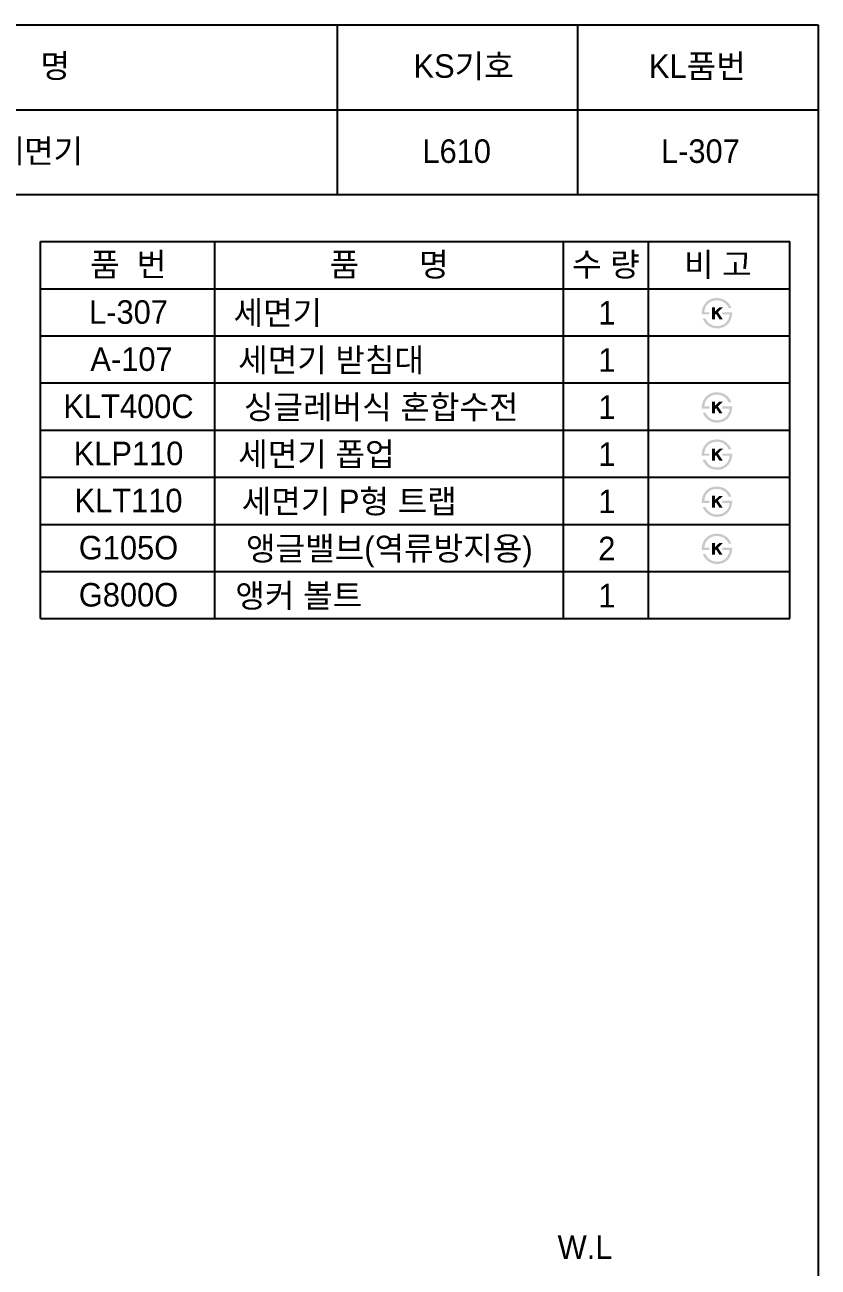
# Model space of a CAD drawing. Header units: millimetres. Extents: x 0 to 5624, y -67 to 2530.
# Drawn here: x 2871 to 3712, y 1212 to 2530 of the extents above; entities that cross this region are included whole.
import ezdxf
from ezdxf.enums import TextEntityAlignment as Align

# ---------------------------------------------------------------- set-up
doc = ezdxf.new("R2010")
doc.units = ezdxf.units.MM
doc.layers.add('TEXT', color=7, linetype='Continuous')
doc.layers.add('도각라인', color=255, linetype='Continuous')
doc.styles.add('타이틀', font='H2GTRM.TTF', dxfattribs={"height": 25})

msp = doc.modelspace()

# ---------------------------------------------------------------- hatches: boundary and pattern name
at = {"layer": 'TEXT'}
for points in [[(3589, 2222.8), (3589, 2223.2), (3589, 2223.6), (3589, 2224), (3589, 2224.4), (3589, 2224.8), (3589, 2225.2), (3589, 2225.6), (3589.1, 2226), (3589.1, 2226.4), (3589.2, 2226.8), (3589.3, 2227.2), (3589.3, 2227.6), (3589.4, 2228), (3589.5, 2228.4), (3589.6, 2228.8), (3589.7, 2229.1), (3589.8, 2229.5), (3590, 2229.9), (3590.1, 2230.3), (3590.2, 2230.6), (3590.4, 2231), (3590.6, 2231.4), (3590.7, 2231.7), (3590.9, 2232.1), (3591.1, 2232.4), (3591.3, 2232.7), (3591.5, 2233.1), (3591.7, 2233.4), (3591.9, 2233.7), (3592.2, 2234), (3592.4, 2234.3), (3592.9, 2234.9), (3593.2, 2235.2), (3593.4, 2235.5), (3593.7, 2235.8), (3594, 2236.1), (3594.3, 2236.4), (3594.6, 2236.6), (3594.9, 2236.9), (3595.2, 2237.1), (3595.6, 2237.4), (3595.9, 2237.6), (3596.2, 2237.8), (3596.6, 2238), (3596.9, 2238.2), (3597.3, 2238.4), (3597.7, 2238.6), (3598.1, 2238.7), (3598.5, 2238.9), (3598.9, 2239.1), (3599.3, 2239.2), (3599.7, 2239.4), (3600.2, 2239.5), (3600.6, 2239.6), (3601.1, 2239.7), (3601.5, 2239.8), (3602, 2239.9), (3602.4, 2239.9), (3602.9, 2240), (3603.4, 2240), (3603.9, 2240.1), (3604.3, 2240.1), (3604.8, 2240.1), (3605.6, 2240.1), (3606, 2240.1), (3606.3, 2240), (3606.7, 2240), (3607.1, 2240), (3607.4, 2239.9), (3607.8, 2239.9), (3608.1, 2239.8), (3608.5, 2239.7), (3608.8, 2239.7), (3609.2, 2239.6), (3609.5, 2239.5), (3609.8, 2239.4), (3610.2, 2239.3), (3610.5, 2239.2), (3610.8, 2239.1), (3611.1, 2239), (3611.5, 2238.9), (3611.8, 2238.7), (3612.1, 2238.6), (3612.4, 2238.5), (3612.7, 2238.3), (3613, 2238.2), (3613.3, 2238), (3613.6, 2237.8), (3613.8, 2237.7), (3614.1, 2237.5), (3614.4, 2237.3), (3614.7, 2237.1), (3614.9, 2236.9), (3615.2, 2236.7), (3615.6, 2236.4), (3616, 2236), (3616.4, 2235.6), (3616.8, 2235.2), (3617.2, 2234.8), (3617.5, 2234.4), (3617.9, 2234), (3618.2, 2233.6), (3618.5, 2233.1), (3618.8, 2232.6), (3619.1, 2232.2), (3619.4, 2231.7), (3619.7, 2231.1), (3619.9, 2230.6), (3620.2, 2230.1), (3620.4, 2229.5), (3620.4, 2229.5), (3617.3, 2229.5), (3617.3, 2229.5), (3617.3, 2229.7), (3617.2, 2229.9), (3617.1, 2230.1), (3617, 2230.2), (3617, 2230.4), (3616.9, 2230.6), (3616.8, 2230.7), (3616.7, 2230.9), (3616.6, 2231.1), (3616.5, 2231.2), (3616.4, 2231.4), (3616.3, 2231.6), (3616.2, 2231.7), (3616.1, 2231.9), (3616, 2232.1), (3615.9, 2232.2), (3615.8, 2232.4), (3615.6, 2232.6), (3615.4, 2232.9), (3615.1, 2233.2), (3614.8, 2233.5), (3614.5, 2233.8), (3614.2, 2234.1), (3613.8, 2234.4), (3613.4, 2234.7), (3613.2, 2234.9), (3613, 2235.1), (3612.8, 2235.2), (3612.5, 2235.4), (3612.3, 2235.5), (3612, 2235.7), (3611.8, 2235.8), (3611.5, 2236), (3611.3, 2236.1), (3611.1, 2236.2), (3610.8, 2236.4), (3610.6, 2236.5), (3610.3, 2236.6), (3610, 2236.7), (3609.8, 2236.8), (3609.5, 2236.9), (3609.3, 2237), (3609, 2237), (3608.7, 2237.1), (3608.5, 2237.2), (3608.2, 2237.3), (3607.9, 2237.3), (3607.7, 2237.4), (3607.4, 2237.4), (3607.1, 2237.5), (3606.8, 2237.5), (3606.5, 2237.5), (3606.3, 2237.6), (3606, 2237.6), (3605.7, 2237.6), (3605.4, 2237.6), (3605.1, 2237.6), (3604.8, 2237.6), (3604.4, 2237.6), (3604.1, 2237.6), (3603.7, 2237.5), (3603.4, 2237.5), (3603.1, 2237.5), (3602.8, 2237.4), (3602.4, 2237.4), (3602.1, 2237.3), (3601.8, 2237.3), (3601.5, 2237.2), (3601.2, 2237.1), (3600.9, 2237), (3600.6, 2237), (3600.3, 2236.9), (3600, 2236.8), (3599.7, 2236.7), (3599.4, 2236.5), (3599.1, 2236.4), (3598.9, 2236.3), (3598.6, 2236.2), (3598.3, 2236), (3598.1, 2235.9), (3597.8, 2235.7), (3597.5, 2235.6), (3597.3, 2235.4), (3597, 2235.2), (3596.8, 2235), (3596.5, 2234.9), (3596.3, 2234.7), (3596.1, 2234.5), (3595.8, 2234.3), (3595.6, 2234), (3595.4, 2233.8), (3595.2, 2233.6), (3594.9, 2233.4), (3594.7, 2233.1), (3594.5, 2232.9), (3594.3, 2232.6), (3594.2, 2232.4), (3594, 2232.1), (3593.8, 2231.9), (3593.6, 2231.6), (3593.5, 2231.4), (3593.3, 2231.1), (3593.2, 2230.8), (3593.1, 2230.5), (3592.9, 2230.3), (3592.8, 2230), (3592.7, 2229.7), (3592.6, 2229.4), (3592.5, 2229.1), (3592.4, 2228.8), (3592.3, 2228.5), (3592.2, 2228.2), (3592.1, 2227.8), (3592, 2227.5), (3592, 2227.2), (3591.9, 2226.9), (3591.9, 2226.5), (3591.8, 2226.2), (3591.8, 2225.8), (3591.8, 2225.5), (3591.7, 2225.1), (3591.7, 2225.1), (3596.9, 2225.1), (3596.9, 2225.1), (3596.9, 2225.1), (3596.9, 2222.8), (3596.9, 2222.8), (3596.9, 2222.8), (3589, 2222.8)], [(3602.8, 2225.8), (3607.6, 2230.2), (3611.4, 2230.2), (3606.1, 2225.2), (3611.1, 2217.7), (3607.7, 2217.7), (3604.1, 2223.4), (3602.8, 2222.2), (3602.8, 2217.7), (3599.8, 2217.7), (3599.8, 2230.3), (3602.8, 2230.3)], [(3621.2, 2225.1), (3621.2, 2224.7), (3621.2, 2224.3), (3621.2, 2223.8), (3621.1, 2223.4), (3621.1, 2223), (3621.1, 2222.5), (3621, 2222.1), (3620.9, 2221.7), (3620.9, 2221.3), (3620.8, 2220.9), (3620.7, 2220.4), (3620.6, 2220), (3620.5, 2219.6), (3620.4, 2219.2), (3620.3, 2218.8), (3620.1, 2218.4), (3620, 2218), (3619.8, 2217.6), (3619.7, 2217.3), (3619.5, 2216.9), (3619.3, 2216.5), (3619.2, 2216.2), (3619, 2215.8), (3618.8, 2215.5), (3618.6, 2215.1), (3618.4, 2214.8), (3618.1, 2214.5), (3617.9, 2214.2), (3617.7, 2213.8), (3617.4, 2213.5), (3617.2, 2213.2), (3616.9, 2212.9), (3616.7, 2212.6), (3616.4, 2212.4), (3616.1, 2212.1), (3615.8, 2211.8), (3615.5, 2211.6), (3615.2, 2211.3), (3614.9, 2211.1), (3614.6, 2210.8), (3614.3, 2210.6), (3614, 2210.4), (3613.7, 2210.2), (3613.3, 2210), (3613, 2209.8), (3612.6, 2209.6), (3612.3, 2209.4), (3611.9, 2209.3), (3611.6, 2209.1), (3611.2, 2209), (3610.8, 2208.8), (3610.5, 2208.7), (3610.1, 2208.6), (3609.7, 2208.5), (3609.3, 2208.4), (3608.9, 2208.3), (3608.5, 2208.2), (3608.1, 2208.1), (3607.7, 2208.1), (3607.3, 2208), (3606.9, 2208), (3606.5, 2208), (3606.1, 2207.9), (3605.7, 2207.9), (3605.1, 2207.9), (3604.4, 2208), (3603.8, 2208), (3603.1, 2208.1), (3602.5, 2208.2), (3602.2, 2208.2), (3601.9, 2208.3), (3601.6, 2208.3), (3601.3, 2208.4), (3601, 2208.5), (3600.7, 2208.6), (3600.4, 2208.6), (3600.1, 2208.7), (3599.8, 2208.8), (3599.5, 2208.9), (3599.2, 2209), (3599, 2209.1), (3598.7, 2209.2), (3598.4, 2209.4), (3598.1, 2209.5), (3597.9, 2209.6), (3597.6, 2209.7), (3597.3, 2209.9), (3597.1, 2210), (3596.8, 2210.2), (3596.6, 2210.3), (3596, 2210.7), (3595.8, 2210.8), (3595.5, 2211), (3595.3, 2211.2), (3595, 2211.4), (3594.8, 2211.6), (3594.5, 2211.8), (3594.3, 2212), (3594.1, 2212.2), (3593.8, 2212.5), (3593.6, 2212.7), (3593.4, 2212.9), (3593.2, 2213.1), (3593, 2213.4), (3592.8, 2213.6), (3592.5, 2213.9), (3592.4, 2214.1), (3592.2, 2214.4), (3592, 2214.6), (3591.8, 2214.9), (3591.6, 2215.2), (3591.4, 2215.5), (3591.3, 2215.7), (3591.1, 2216), (3590.9, 2216.3), (3590.8, 2216.6), (3590.6, 2216.9), (3590.5, 2217.2), (3590.2, 2217.8), (3589.9, 2218.5), (3589.9, 2218.5), (3592.8, 2218.5), (3592.8, 2218.5), (3593.1, 2218.1), (3593.3, 2217.6), (3593.5, 2217.2), (3593.8, 2216.9), (3594, 2216.5), (3594.3, 2216.1), (3594.6, 2215.8), (3594.8, 2215.4), (3595.1, 2215.1), (3595.4, 2214.8), (3595.6, 2214.5), (3595.9, 2214.2), (3596.2, 2213.9), (3596.5, 2213.6), (3596.8, 2213.3), (3597.1, 2213.1), (3597.3, 2212.9), (3597.6, 2212.7), (3597.8, 2212.6), (3598, 2212.4), (3598.3, 2212.3), (3598.5, 2212.1), (3598.8, 2212), (3599, 2211.9), (3599.3, 2211.7), (3599.5, 2211.6), (3599.8, 2211.5), (3600, 2211.4), (3600.3, 2211.3), (3600.5, 2211.2), (3600.8, 2211.1), (3601.1, 2211), (3601.3, 2211), (3601.6, 2210.9), (3601.9, 2210.8), (3602.2, 2210.8), (3602.5, 2210.7), (3602.7, 2210.7), (3603, 2210.6), (3603.3, 2210.6), (3603.6, 2210.6), (3603.9, 2210.5), (3604.2, 2210.5), (3604.5, 2210.5), (3604.8, 2210.5), (3605.1, 2210.5), (3605.4, 2210.5), (3606.3, 2210.5), (3606.6, 2210.6), (3606.8, 2210.6), (3607.1, 2210.6), (3607.4, 2210.6), (3607.6, 2210.7), (3607.9, 2210.7), (3608.2, 2210.8), (3608.4, 2210.8), (3608.7, 2210.9), (3608.9, 2210.9), (3609.2, 2211), (3609.4, 2211.1), (3609.7, 2211.2), (3609.9, 2211.2), (3610.2, 2211.3), (3610.4, 2211.4), (3610.7, 2211.5), (3610.9, 2211.6), (3611.2, 2211.8), (3611.4, 2211.9), (3611.6, 2212), (3611.9, 2212.1), (3612.1, 2212.3), (3612.4, 2212.4), (3612.6, 2212.6), (3612.8, 2212.7), (3613, 2212.9), (3613.3, 2213), (3613.5, 2213.2), (3613.7, 2213.4), (3614, 2213.6), (3614.2, 2213.8), (3614.5, 2214), (3614.7, 2214.3), (3614.9, 2214.5), (3615.1, 2214.8), (3615.4, 2215), (3615.6, 2215.3), (3615.8, 2215.5), (3616, 2215.8), (3616.1, 2216), (3616.3, 2216.3), (3616.5, 2216.6), (3616.7, 2216.9), (3616.8, 2217.2), (3617, 2217.4), (3617.1, 2217.7), (3617.2, 2218), (3617.4, 2218.3), (3617.5, 2218.7), (3617.6, 2219), (3617.7, 2219.3), (3617.8, 2219.6), (3617.9, 2220), (3618, 2220.3), (3618.1, 2220.6), (3618.1, 2221), (3618.2, 2221.3), (3618.2, 2221.7), (3618.3, 2222.1), (3618.3, 2222.4), (3618.4, 2222.8), (3618.4, 2222.8), (3610.9, 2222.8), (3610.9, 2222.8), (3610.9, 2222.8), (3610.9, 2225.1), (3610.9, 2225.1), (3610.9, 2225.1), (3621.2, 2225.1)], [(3589, 2122.8), (3589, 2123.2), (3589, 2123.6), (3589, 2124), (3589, 2124.4), (3589, 2124.8), (3589, 2125.2), (3589, 2125.6), (3589.1, 2126), (3589.1, 2126.4), (3589.2, 2126.8), (3589.3, 2127.2), (3589.3, 2127.6), (3589.4, 2128), (3589.5, 2128.4), (3589.6, 2128.8), (3589.7, 2129.1), (3589.8, 2129.5), (3590, 2129.9), (3590.1, 2130.3), (3590.2, 2130.6), (3590.4, 2131), (3590.6, 2131.4), (3590.7, 2131.7), (3590.9, 2132.1), (3591.1, 2132.4), (3591.3, 2132.7), (3591.5, 2133.1), (3591.7, 2133.4), (3591.9, 2133.7), (3592.2, 2134), (3592.4, 2134.3), (3592.9, 2134.9), (3593.2, 2135.2), (3593.4, 2135.5), (3593.7, 2135.8), (3594, 2136.1), (3594.3, 2136.4), (3594.6, 2136.6), (3594.9, 2136.9), (3595.2, 2137.1), (3595.6, 2137.4), (3595.9, 2137.6), (3596.2, 2137.8), (3596.6, 2138), (3596.9, 2138.2), (3597.3, 2138.4), (3597.7, 2138.6), (3598.1, 2138.7), (3598.5, 2138.9), (3598.9, 2139.1), (3599.3, 2139.2), (3599.7, 2139.4), (3600.2, 2139.5), (3600.6, 2139.6), (3601.1, 2139.7), (3601.5, 2139.8), (3602, 2139.9), (3602.4, 2139.9), (3602.9, 2140), (3603.4, 2140), (3603.9, 2140.1), (3604.3, 2140.1), (3604.8, 2140.1), (3605.6, 2140.1), (3606, 2140.1), (3606.3, 2140), (3606.7, 2140), (3607.1, 2140), (3607.4, 2139.9), (3607.8, 2139.9), (3608.1, 2139.8), (3608.5, 2139.7), (3608.8, 2139.7), (3609.2, 2139.6), (3609.5, 2139.5), (3609.8, 2139.4), (3610.2, 2139.3), (3610.5, 2139.2), (3610.8, 2139.1), (3611.1, 2139), (3611.5, 2138.9), (3611.8, 2138.7), (3612.1, 2138.6), (3612.4, 2138.5), (3612.7, 2138.3), (3613, 2138.2), (3613.3, 2138), (3613.6, 2137.8), (3613.8, 2137.7), (3614.1, 2137.5), (3614.4, 2137.3), (3614.7, 2137.1), (3614.9, 2136.9), (3615.2, 2136.7), (3615.6, 2136.4), (3616, 2136), (3616.4, 2135.6), (3616.8, 2135.2), (3617.2, 2134.8), (3617.5, 2134.4), (3617.9, 2134), (3618.2, 2133.6), (3618.5, 2133.1), (3618.8, 2132.6), (3619.1, 2132.2), (3619.4, 2131.7), (3619.7, 2131.1), (3619.9, 2130.6), (3620.2, 2130.1), (3620.4, 2129.5), (3620.4, 2129.5), (3617.3, 2129.5), (3617.3, 2129.5), (3617.3, 2129.7), (3617.2, 2129.9), (3617.1, 2130.1), (3617, 2130.2), (3617, 2130.4), (3616.9, 2130.6), (3616.8, 2130.7), (3616.7, 2130.9), (3616.6, 2131.1), (3616.5, 2131.2), (3616.4, 2131.4), (3616.3, 2131.6), (3616.2, 2131.7), (3616.1, 2131.9), (3616, 2132.1), (3615.9, 2132.2), (3615.8, 2132.4), (3615.6, 2132.6), (3615.4, 2132.9), (3615.1, 2133.2), (3614.8, 2133.5), (3614.5, 2133.8), (3614.2, 2134.1), (3613.8, 2134.4), (3613.4, 2134.7), (3613.2, 2134.9), (3613, 2135.1), (3612.8, 2135.2), (3612.5, 2135.4), (3612.3, 2135.5), (3612, 2135.7), (3611.8, 2135.8), (3611.5, 2136), (3611.3, 2136.1), (3611.1, 2136.2), (3610.8, 2136.4), (3610.6, 2136.5), (3610.3, 2136.6), (3610, 2136.7), (3609.8, 2136.8), (3609.5, 2136.9), (3609.3, 2137), (3609, 2137), (3608.7, 2137.1), (3608.5, 2137.2), (3608.2, 2137.3), (3607.9, 2137.3), (3607.7, 2137.4), (3607.4, 2137.4), (3607.1, 2137.5), (3606.8, 2137.5), (3606.5, 2137.5), (3606.3, 2137.6), (3606, 2137.6), (3605.7, 2137.6), (3605.4, 2137.6), (3605.1, 2137.6), (3604.8, 2137.6), (3604.4, 2137.6), (3604.1, 2137.6), (3603.7, 2137.5), (3603.4, 2137.5), (3603.1, 2137.5), (3602.8, 2137.4), (3602.4, 2137.4), (3602.1, 2137.3), (3601.8, 2137.3), (3601.5, 2137.2), (3601.2, 2137.1), (3600.9, 2137), (3600.6, 2137), (3600.3, 2136.9), (3600, 2136.8), (3599.7, 2136.7), (3599.4, 2136.5), (3599.1, 2136.4), (3598.9, 2136.3), (3598.6, 2136.2), (3598.3, 2136), (3598.1, 2135.9), (3597.8, 2135.7), (3597.5, 2135.6), (3597.3, 2135.4), (3597, 2135.2), (3596.8, 2135), (3596.5, 2134.9), (3596.3, 2134.7), (3596.1, 2134.5), (3595.8, 2134.3), (3595.6, 2134), (3595.4, 2133.8), (3595.2, 2133.6), (3594.9, 2133.4), (3594.7, 2133.1), (3594.5, 2132.9), (3594.3, 2132.6), (3594.2, 2132.4), (3594, 2132.1), (3593.8, 2131.9), (3593.6, 2131.6), (3593.5, 2131.4), (3593.3, 2131.1), (3593.2, 2130.8), (3593.1, 2130.5), (3592.9, 2130.3), (3592.8, 2130), (3592.7, 2129.7), (3592.6, 2129.4), (3592.5, 2129.1), (3592.4, 2128.8), (3592.3, 2128.5), (3592.2, 2128.2), (3592.1, 2127.8), (3592, 2127.5), (3592, 2127.2), (3591.9, 2126.9), (3591.9, 2126.5), (3591.8, 2126.2), (3591.8, 2125.8), (3591.8, 2125.5), (3591.7, 2125.1), (3591.7, 2125.1), (3596.9, 2125.1), (3596.9, 2125.1), (3596.9, 2125.1), (3596.9, 2122.8), (3596.9, 2122.8), (3596.9, 2122.8), (3589, 2122.8)], [(3621.2, 2125.1), (3621.2, 2124.7), (3621.2, 2124.3), (3621.2, 2123.8), (3621.1, 2123.4), (3621.1, 2123), (3621.1, 2122.5), (3621, 2122.1), (3620.9, 2121.7), (3620.9, 2121.3), (3620.8, 2120.9), (3620.7, 2120.4), (3620.6, 2120), (3620.5, 2119.6), (3620.4, 2119.2), (3620.3, 2118.8), (3620.1, 2118.4), (3620, 2118), (3619.8, 2117.6), (3619.7, 2117.3), (3619.5, 2116.9), (3619.3, 2116.5), (3619.2, 2116.2), (3619, 2115.8), (3618.8, 2115.5), (3618.6, 2115.1), (3618.4, 2114.8), (3618.1, 2114.5), (3617.9, 2114.2), (3617.7, 2113.8), (3617.4, 2113.5), (3617.2, 2113.2), (3616.9, 2112.9), (3616.7, 2112.6), (3616.4, 2112.4), (3616.1, 2112.1), (3615.8, 2111.8), (3615.5, 2111.6), (3615.2, 2111.3), (3614.9, 2111.1), (3614.6, 2110.8), (3614.3, 2110.6), (3614, 2110.4), (3613.7, 2110.2), (3613.3, 2110), (3613, 2109.8), (3612.6, 2109.6), (3612.3, 2109.4), (3611.9, 2109.3), (3611.6, 2109.1), (3611.2, 2109), (3610.8, 2108.8), (3610.5, 2108.7), (3610.1, 2108.6), (3609.7, 2108.5), (3609.3, 2108.4), (3608.9, 2108.3), (3608.5, 2108.2), (3608.1, 2108.1), (3607.7, 2108.1), (3607.3, 2108), (3606.9, 2108), (3606.5, 2108), (3606.1, 2107.9), (3605.7, 2107.9), (3605.1, 2107.9), (3604.4, 2108), (3603.8, 2108), (3603.1, 2108.1), (3602.5, 2108.2), (3602.2, 2108.2), (3601.9, 2108.3), (3601.6, 2108.3), (3601.3, 2108.4), (3601, 2108.5), (3600.7, 2108.6), (3600.4, 2108.6), (3600.1, 2108.7), (3599.8, 2108.8), (3599.5, 2108.9), (3599.2, 2109), (3599, 2109.1), (3598.7, 2109.2), (3598.4, 2109.4), (3598.1, 2109.5), (3597.9, 2109.6), (3597.6, 2109.7), (3597.3, 2109.9), (3597.1, 2110), (3596.8, 2110.2), (3596.6, 2110.3), (3596, 2110.7), (3595.8, 2110.8), (3595.5, 2111), (3595.3, 2111.2), (3595, 2111.4), (3594.8, 2111.6), (3594.5, 2111.8), (3594.3, 2112), (3594.1, 2112.2), (3593.8, 2112.5), (3593.6, 2112.7), (3593.4, 2112.9), (3593.2, 2113.1), (3593, 2113.4), (3592.8, 2113.6), (3592.5, 2113.9), (3592.4, 2114.1), (3592.2, 2114.4), (3592, 2114.6), (3591.8, 2114.9), (3591.6, 2115.2), (3591.4, 2115.5), (3591.3, 2115.7), (3591.1, 2116), (3590.9, 2116.3), (3590.8, 2116.6), (3590.6, 2116.9), (3590.5, 2117.2), (3590.2, 2117.8), (3589.9, 2118.5), (3589.9, 2118.5), (3592.8, 2118.5), (3592.8, 2118.5), (3593.1, 2118.1), (3593.3, 2117.6), (3593.5, 2117.2), (3593.8, 2116.9), (3594, 2116.5), (3594.3, 2116.1), (3594.6, 2115.8), (3594.8, 2115.4), (3595.1, 2115.1), (3595.4, 2114.8), (3595.6, 2114.5), (3595.9, 2114.2), (3596.2, 2113.9), (3596.5, 2113.6), (3596.8, 2113.3), (3597.1, 2113.1), (3597.3, 2112.9), (3597.6, 2112.7), (3597.8, 2112.6), (3598, 2112.4), (3598.3, 2112.3), (3598.5, 2112.1), (3598.8, 2112), (3599, 2111.9), (3599.3, 2111.7), (3599.5, 2111.6), (3599.8, 2111.5), (3600, 2111.4), (3600.3, 2111.3), (3600.5, 2111.2), (3600.8, 2111.1), (3601.1, 2111), (3601.3, 2111), (3601.6, 2110.9), (3601.9, 2110.8), (3602.2, 2110.8), (3602.5, 2110.7), (3602.7, 2110.7), (3603, 2110.6), (3603.3, 2110.6), (3603.6, 2110.6), (3603.9, 2110.5), (3604.2, 2110.5), (3604.5, 2110.5), (3604.8, 2110.5), (3605.1, 2110.5), (3605.4, 2110.5), (3606.3, 2110.5), (3606.6, 2110.6), (3606.8, 2110.6), (3607.1, 2110.6), (3607.4, 2110.6), (3607.6, 2110.7), (3607.9, 2110.7), (3608.2, 2110.8), (3608.4, 2110.8), (3608.7, 2110.9), (3608.9, 2110.9), (3609.2, 2111), (3609.4, 2111.1), (3609.7, 2111.2), (3609.9, 2111.2), (3610.2, 2111.3), (3610.4, 2111.4), (3610.7, 2111.5), (3610.9, 2111.6), (3611.2, 2111.8), (3611.4, 2111.9), (3611.6, 2112), (3611.9, 2112.1), (3612.1, 2112.3), (3612.4, 2112.4), (3612.6, 2112.6), (3612.8, 2112.7), (3613, 2112.9), (3613.3, 2113), (3613.5, 2113.2), (3613.7, 2113.4), (3614, 2113.6), (3614.2, 2113.8), (3614.5, 2114), (3614.7, 2114.3), (3614.9, 2114.5), (3615.1, 2114.8), (3615.4, 2115), (3615.6, 2115.3), (3615.8, 2115.5), (3616, 2115.8), (3616.1, 2116), (3616.3, 2116.3), (3616.5, 2116.6), (3616.7, 2116.9), (3616.8, 2117.2), (3617, 2117.4), (3617.1, 2117.7), (3617.2, 2118), (3617.4, 2118.3), (3617.5, 2118.7), (3617.6, 2119), (3617.7, 2119.3), (3617.8, 2119.6), (3617.9, 2120), (3618, 2120.3), (3618.1, 2120.6), (3618.1, 2121), (3618.2, 2121.3), (3618.2, 2121.7), (3618.3, 2122.1), (3618.3, 2122.4), (3618.4, 2122.8), (3618.4, 2122.8), (3610.9, 2122.8), (3610.9, 2122.8), (3610.9, 2122.8), (3610.9, 2125.1), (3610.9, 2125.1), (3610.9, 2125.1), (3621.2, 2125.1)], [(3602.8, 2125.8), (3607.6, 2130.2), (3611.4, 2130.2), (3606.1, 2125.2), (3611.1, 2117.7), (3607.7, 2117.7), (3604.1, 2123.4), (3602.8, 2122.2), (3602.8, 2117.7), (3599.8, 2117.7), (3599.8, 2130.3), (3602.8, 2130.3)], [(3589, 2072.8), (3589, 2073.2), (3589, 2073.6), (3589, 2074), (3589, 2074.4), (3589, 2074.8), (3589, 2075.2), (3589, 2075.6), (3589.1, 2076), (3589.1, 2076.4), (3589.2, 2076.8), (3589.3, 2077.2), (3589.3, 2077.6), (3589.4, 2078), (3589.5, 2078.4), (3589.6, 2078.8), (3589.7, 2079.1), (3589.8, 2079.5), (3590, 2079.9), (3590.1, 2080.3), (3590.2, 2080.6), (3590.4, 2081), (3590.6, 2081.4), (3590.7, 2081.7), (3590.9, 2082.1), (3591.1, 2082.4), (3591.3, 2082.7), (3591.5, 2083.1), (3591.7, 2083.4), (3591.9, 2083.7), (3592.2, 2084), (3592.4, 2084.3), (3592.9, 2084.9), (3593.2, 2085.2), (3593.4, 2085.5), (3593.7, 2085.8), (3594, 2086.1), (3594.3, 2086.4), (3594.6, 2086.6), (3594.9, 2086.9), (3595.2, 2087.1), (3595.6, 2087.4), (3595.9, 2087.6), (3596.2, 2087.8), (3596.6, 2088), (3596.9, 2088.2), (3597.3, 2088.4), (3597.7, 2088.6), (3598.1, 2088.7), (3598.5, 2088.9), (3598.9, 2089.1), (3599.3, 2089.2), (3599.7, 2089.4), (3600.2, 2089.5), (3600.6, 2089.6), (3601.1, 2089.7), (3601.5, 2089.8), (3602, 2089.9), (3602.4, 2089.9), (3602.9, 2090), (3603.4, 2090), (3603.9, 2090.1), (3604.3, 2090.1), (3604.8, 2090.1), (3605.6, 2090.1), (3606, 2090.1), (3606.3, 2090), (3606.7, 2090), (3607.1, 2090), (3607.4, 2089.9), (3607.8, 2089.9), (3608.1, 2089.8), (3608.5, 2089.7), (3608.8, 2089.7), (3609.2, 2089.6), (3609.5, 2089.5), (3609.8, 2089.4), (3610.2, 2089.3), (3610.5, 2089.2), (3610.8, 2089.1), (3611.1, 2089), (3611.5, 2088.9), (3611.8, 2088.7), (3612.1, 2088.6), (3612.4, 2088.5), (3612.7, 2088.3), (3613, 2088.2), (3613.3, 2088), (3613.6, 2087.8), (3613.8, 2087.7), (3614.1, 2087.5), (3614.4, 2087.3), (3614.7, 2087.1), (3614.9, 2086.9), (3615.2, 2086.7), (3615.6, 2086.4), (3616, 2086), (3616.4, 2085.6), (3616.8, 2085.2), (3617.2, 2084.8), (3617.5, 2084.4), (3617.9, 2084), (3618.2, 2083.6), (3618.5, 2083.1), (3618.8, 2082.6), (3619.1, 2082.2), (3619.4, 2081.7), (3619.7, 2081.1), (3619.9, 2080.6), (3620.2, 2080.1), (3620.4, 2079.5), (3620.4, 2079.5), (3617.3, 2079.5), (3617.3, 2079.5), (3617.3, 2079.7), (3617.2, 2079.9), (3617.1, 2080.1), (3617, 2080.2), (3617, 2080.4), (3616.9, 2080.6), (3616.8, 2080.7), (3616.7, 2080.9), (3616.6, 2081.1), (3616.5, 2081.2), (3616.4, 2081.4), (3616.3, 2081.6), (3616.2, 2081.7), (3616.1, 2081.9), (3616, 2082.1), (3615.9, 2082.2), (3615.8, 2082.4), (3615.6, 2082.6), (3615.4, 2082.9), (3615.1, 2083.2), (3614.8, 2083.5), (3614.5, 2083.8), (3614.2, 2084.1), (3613.8, 2084.4), (3613.4, 2084.7), (3613.2, 2084.9), (3613, 2085.1), (3612.8, 2085.2), (3612.5, 2085.4), (3612.3, 2085.5), (3612, 2085.7), (3611.8, 2085.8), (3611.5, 2086), (3611.3, 2086.1), (3611.1, 2086.2), (3610.8, 2086.4), (3610.6, 2086.5), (3610.3, 2086.6), (3610, 2086.7), (3609.8, 2086.8), (3609.5, 2086.9), (3609.3, 2087), (3609, 2087), (3608.7, 2087.1), (3608.5, 2087.2), (3608.2, 2087.3), (3607.9, 2087.3), (3607.7, 2087.4), (3607.4, 2087.4), (3607.1, 2087.5), (3606.8, 2087.5), (3606.5, 2087.5), (3606.3, 2087.6), (3606, 2087.6), (3605.7, 2087.6), (3605.4, 2087.6), (3605.1, 2087.6), (3604.8, 2087.6), (3604.4, 2087.6), (3604.1, 2087.6), (3603.7, 2087.5), (3603.4, 2087.5), (3603.1, 2087.5), (3602.8, 2087.4), (3602.4, 2087.4), (3602.1, 2087.3), (3601.8, 2087.3), (3601.5, 2087.2), (3601.2, 2087.1), (3600.9, 2087), (3600.6, 2087), (3600.3, 2086.9), (3600, 2086.8), (3599.7, 2086.7), (3599.4, 2086.5), (3599.1, 2086.4), (3598.9, 2086.3), (3598.6, 2086.2), (3598.3, 2086), (3598.1, 2085.9), (3597.8, 2085.7), (3597.5, 2085.6), (3597.3, 2085.4), (3597, 2085.2), (3596.8, 2085), (3596.5, 2084.9), (3596.3, 2084.7), (3596.1, 2084.5), (3595.8, 2084.3), (3595.6, 2084), (3595.4, 2083.8), (3595.2, 2083.6), (3594.9, 2083.4), (3594.7, 2083.1), (3594.5, 2082.9), (3594.3, 2082.6), (3594.2, 2082.4), (3594, 2082.1), (3593.8, 2081.9), (3593.6, 2081.6), (3593.5, 2081.4), (3593.3, 2081.1), (3593.2, 2080.8), (3593.1, 2080.5), (3592.9, 2080.3), (3592.8, 2080), (3592.7, 2079.7), (3592.6, 2079.4), (3592.5, 2079.1), (3592.4, 2078.8), (3592.3, 2078.5), (3592.2, 2078.2), (3592.1, 2077.8), (3592, 2077.5), (3592, 2077.2), (3591.9, 2076.9), (3591.9, 2076.5), (3591.8, 2076.2), (3591.8, 2075.8), (3591.8, 2075.5), (3591.7, 2075.1), (3591.7, 2075.1), (3596.9, 2075.1), (3596.9, 2075.1), (3596.9, 2075.1), (3596.9, 2072.8), (3596.9, 2072.8), (3596.9, 2072.8), (3589, 2072.8)], [(3621.2, 2075.1), (3621.2, 2074.7), (3621.2, 2074.3), (3621.2, 2073.8), (3621.1, 2073.4), (3621.1, 2073), (3621.1, 2072.5), (3621, 2072.1), (3620.9, 2071.7), (3620.9, 2071.3), (3620.8, 2070.9), (3620.7, 2070.4), (3620.6, 2070), (3620.5, 2069.6), (3620.4, 2069.2), (3620.3, 2068.8), (3620.1, 2068.4), (3620, 2068), (3619.8, 2067.6), (3619.7, 2067.3), (3619.5, 2066.9), (3619.3, 2066.5), (3619.2, 2066.2), (3619, 2065.8), (3618.8, 2065.5), (3618.6, 2065.1), (3618.4, 2064.8), (3618.1, 2064.5), (3617.9, 2064.2), (3617.7, 2063.8), (3617.4, 2063.5), (3617.2, 2063.2), (3616.9, 2062.9), (3616.7, 2062.6), (3616.4, 2062.4), (3616.1, 2062.1), (3615.8, 2061.8), (3615.5, 2061.6), (3615.2, 2061.3), (3614.9, 2061.1), (3614.6, 2060.8), (3614.3, 2060.6), (3614, 2060.4), (3613.7, 2060.2), (3613.3, 2060), (3613, 2059.8), (3612.6, 2059.6), (3612.3, 2059.4), (3611.9, 2059.3), (3611.6, 2059.1), (3611.2, 2059), (3610.8, 2058.8), (3610.5, 2058.7), (3610.1, 2058.6), (3609.7, 2058.5), (3609.3, 2058.4), (3608.9, 2058.3), (3608.5, 2058.2), (3608.1, 2058.1), (3607.7, 2058.1), (3607.3, 2058), (3606.9, 2058), (3606.5, 2058), (3606.1, 2057.9), (3605.7, 2057.9), (3605.1, 2057.9), (3604.4, 2058), (3603.8, 2058), (3603.1, 2058.1), (3602.5, 2058.2), (3602.2, 2058.2), (3601.9, 2058.3), (3601.6, 2058.3), (3601.3, 2058.4), (3601, 2058.5), (3600.7, 2058.6), (3600.4, 2058.6), (3600.1, 2058.7), (3599.8, 2058.8), (3599.5, 2058.9), (3599.2, 2059), (3599, 2059.1), (3598.7, 2059.2), (3598.4, 2059.4), (3598.1, 2059.5), (3597.9, 2059.6), (3597.6, 2059.7), (3597.3, 2059.9), (3597.1, 2060), (3596.8, 2060.2), (3596.6, 2060.3), (3596, 2060.7), (3595.8, 2060.8), (3595.5, 2061), (3595.3, 2061.2), (3595, 2061.4), (3594.8, 2061.6), (3594.5, 2061.8), (3594.3, 2062), (3594.1, 2062.2), (3593.8, 2062.5), (3593.6, 2062.7), (3593.4, 2062.9), (3593.2, 2063.1), (3593, 2063.4), (3592.8, 2063.6), (3592.5, 2063.9), (3592.4, 2064.1), (3592.2, 2064.4), (3592, 2064.6), (3591.8, 2064.9), (3591.6, 2065.2), (3591.4, 2065.5), (3591.3, 2065.7), (3591.1, 2066), (3590.9, 2066.3), (3590.8, 2066.6), (3590.6, 2066.9), (3590.5, 2067.2), (3590.2, 2067.8), (3589.9, 2068.5), (3589.9, 2068.5), (3592.8, 2068.5), (3592.8, 2068.5), (3593.1, 2068.1), (3593.3, 2067.6), (3593.5, 2067.2), (3593.8, 2066.9), (3594, 2066.5), (3594.3, 2066.1), (3594.6, 2065.8), (3594.8, 2065.4), (3595.1, 2065.1), (3595.4, 2064.8), (3595.6, 2064.5), (3595.9, 2064.2), (3596.2, 2063.9), (3596.5, 2063.6), (3596.8, 2063.3), (3597.1, 2063.1), (3597.3, 2062.9), (3597.6, 2062.7), (3597.8, 2062.6), (3598, 2062.4), (3598.3, 2062.3), (3598.5, 2062.1), (3598.8, 2062), (3599, 2061.9), (3599.3, 2061.7), (3599.5, 2061.6), (3599.8, 2061.5), (3600, 2061.4), (3600.3, 2061.3), (3600.5, 2061.2), (3600.8, 2061.1), (3601.1, 2061), (3601.3, 2061), (3601.6, 2060.9), (3601.9, 2060.8), (3602.2, 2060.8), (3602.5, 2060.7), (3602.7, 2060.7), (3603, 2060.6), (3603.3, 2060.6), (3603.6, 2060.6), (3603.9, 2060.5), (3604.2, 2060.5), (3604.5, 2060.5), (3604.8, 2060.5), (3605.1, 2060.5), (3605.4, 2060.5), (3606.3, 2060.5), (3606.6, 2060.6), (3606.8, 2060.6), (3607.1, 2060.6), (3607.4, 2060.6), (3607.6, 2060.7), (3607.9, 2060.7), (3608.2, 2060.8), (3608.4, 2060.8), (3608.7, 2060.9), (3608.9, 2060.9), (3609.2, 2061), (3609.4, 2061.1), (3609.7, 2061.2), (3609.9, 2061.2), (3610.2, 2061.3), (3610.4, 2061.4), (3610.7, 2061.5), (3610.9, 2061.6), (3611.2, 2061.8), (3611.4, 2061.9), (3611.6, 2062), (3611.9, 2062.1), (3612.1, 2062.3), (3612.4, 2062.4), (3612.6, 2062.6), (3612.8, 2062.7), (3613, 2062.9), (3613.3, 2063), (3613.5, 2063.2), (3613.7, 2063.4), (3614, 2063.6), (3614.2, 2063.8), (3614.5, 2064), (3614.7, 2064.3), (3614.9, 2064.5), (3615.1, 2064.8), (3615.4, 2065), (3615.6, 2065.3), (3615.8, 2065.5), (3616, 2065.8), (3616.1, 2066), (3616.3, 2066.3), (3616.5, 2066.6), (3616.7, 2066.9), (3616.8, 2067.2), (3617, 2067.4), (3617.1, 2067.7), (3617.2, 2068), (3617.4, 2068.3), (3617.5, 2068.7), (3617.6, 2069), (3617.7, 2069.3), (3617.8, 2069.6), (3617.9, 2070), (3618, 2070.3), (3618.1, 2070.6), (3618.1, 2071), (3618.2, 2071.3), (3618.2, 2071.7), (3618.3, 2072.1), (3618.3, 2072.4), (3618.4, 2072.8), (3618.4, 2072.8), (3610.9, 2072.8), (3610.9, 2072.8), (3610.9, 2072.8), (3610.9, 2075.1), (3610.9, 2075.1), (3610.9, 2075.1), (3621.2, 2075.1)], [(3602.8, 2075.8), (3607.6, 2080.2), (3611.4, 2080.2), (3606.1, 2075.2), (3611.1, 2067.7), (3607.7, 2067.7), (3604.1, 2073.4), (3602.8, 2072.2), (3602.8, 2067.7), (3599.8, 2067.7), (3599.8, 2080.3), (3602.8, 2080.3)], [(3589, 2022.8), (3589, 2023.2), (3589, 2023.6), (3589, 2024), (3589, 2024.4), (3589, 2024.8), (3589, 2025.2), (3589, 2025.6), (3589.1, 2026), (3589.1, 2026.4), (3589.2, 2026.8), (3589.3, 2027.2), (3589.3, 2027.6), (3589.4, 2028), (3589.5, 2028.4), (3589.6, 2028.8), (3589.7, 2029.1), (3589.8, 2029.5), (3590, 2029.9), (3590.1, 2030.3), (3590.2, 2030.6), (3590.4, 2031), (3590.6, 2031.4), (3590.7, 2031.7), (3590.9, 2032.1), (3591.1, 2032.4), (3591.3, 2032.7), (3591.5, 2033.1), (3591.7, 2033.4), (3591.9, 2033.7), (3592.2, 2034), (3592.4, 2034.3), (3592.9, 2034.9), (3593.2, 2035.2), (3593.4, 2035.5), (3593.7, 2035.8), (3594, 2036.1), (3594.3, 2036.4), (3594.6, 2036.6), (3594.9, 2036.9), (3595.2, 2037.1), (3595.6, 2037.4), (3595.9, 2037.6), (3596.2, 2037.8), (3596.6, 2038), (3596.9, 2038.2), (3597.3, 2038.4), (3597.7, 2038.6), (3598.1, 2038.7), (3598.5, 2038.9), (3598.9, 2039.1), (3599.3, 2039.2), (3599.7, 2039.4), (3600.2, 2039.5), (3600.6, 2039.6), (3601.1, 2039.7), (3601.5, 2039.8), (3602, 2039.9), (3602.4, 2039.9), (3602.9, 2040), (3603.4, 2040), (3603.9, 2040.1), (3604.3, 2040.1), (3604.8, 2040.1), (3605.6, 2040.1), (3606, 2040.1), (3606.3, 2040), (3606.7, 2040), (3607.1, 2040), (3607.4, 2039.9), (3607.8, 2039.9), (3608.1, 2039.8), (3608.5, 2039.7), (3608.8, 2039.7), (3609.2, 2039.6), (3609.5, 2039.5), (3609.8, 2039.4), (3610.2, 2039.3), (3610.5, 2039.2), (3610.8, 2039.1), (3611.1, 2039), (3611.5, 2038.9), (3611.8, 2038.7), (3612.1, 2038.6), (3612.4, 2038.5), (3612.7, 2038.3), (3613, 2038.2), (3613.3, 2038), (3613.6, 2037.8), (3613.8, 2037.7), (3614.1, 2037.5), (3614.4, 2037.3), (3614.7, 2037.1), (3614.9, 2036.9), (3615.2, 2036.7), (3615.6, 2036.4), (3616, 2036), (3616.4, 2035.6), (3616.8, 2035.2), (3617.2, 2034.8), (3617.5, 2034.4), (3617.9, 2034), (3618.2, 2033.6), (3618.5, 2033.1), (3618.8, 2032.6), (3619.1, 2032.2), (3619.4, 2031.7), (3619.7, 2031.1), (3619.9, 2030.6), (3620.2, 2030.1), (3620.4, 2029.5), (3620.4, 2029.5), (3617.3, 2029.5), (3617.3, 2029.5), (3617.3, 2029.7), (3617.2, 2029.9), (3617.1, 2030.1), (3617, 2030.2), (3617, 2030.4), (3616.9, 2030.6), (3616.8, 2030.7), (3616.7, 2030.9), (3616.6, 2031.1), (3616.5, 2031.2), (3616.4, 2031.4), (3616.3, 2031.6), (3616.2, 2031.7), (3616.1, 2031.9), (3616, 2032.1), (3615.9, 2032.2), (3615.8, 2032.4), (3615.6, 2032.6), (3615.4, 2032.9), (3615.1, 2033.2), (3614.8, 2033.5), (3614.5, 2033.8), (3614.2, 2034.1), (3613.8, 2034.4), (3613.4, 2034.7), (3613.2, 2034.9), (3613, 2035.1), (3612.8, 2035.2), (3612.5, 2035.4), (3612.3, 2035.5), (3612, 2035.7), (3611.8, 2035.8), (3611.5, 2036), (3611.3, 2036.1), (3611.1, 2036.2), (3610.8, 2036.4), (3610.6, 2036.5), (3610.3, 2036.6), (3610, 2036.7), (3609.8, 2036.8), (3609.5, 2036.9), (3609.3, 2037), (3609, 2037), (3608.7, 2037.1), (3608.5, 2037.2), (3608.2, 2037.3), (3607.9, 2037.3), (3607.7, 2037.4), (3607.4, 2037.4), (3607.1, 2037.5), (3606.8, 2037.5), (3606.5, 2037.5), (3606.3, 2037.6), (3606, 2037.6), (3605.7, 2037.6), (3605.4, 2037.6), (3605.1, 2037.6), (3604.8, 2037.6), (3604.4, 2037.6), (3604.1, 2037.6), (3603.7, 2037.5), (3603.4, 2037.5), (3603.1, 2037.5), (3602.8, 2037.4), (3602.4, 2037.4), (3602.1, 2037.3), (3601.8, 2037.3), (3601.5, 2037.2), (3601.2, 2037.1), (3600.9, 2037), (3600.6, 2037), (3600.3, 2036.9), (3600, 2036.8), (3599.7, 2036.7), (3599.4, 2036.5), (3599.1, 2036.4), (3598.9, 2036.3), (3598.6, 2036.2), (3598.3, 2036), (3598.1, 2035.9), (3597.8, 2035.7), (3597.5, 2035.6), (3597.3, 2035.4), (3597, 2035.2), (3596.8, 2035), (3596.5, 2034.9), (3596.3, 2034.7), (3596.1, 2034.5), (3595.8, 2034.3), (3595.6, 2034), (3595.4, 2033.8), (3595.2, 2033.6), (3594.9, 2033.4), (3594.7, 2033.1), (3594.5, 2032.9), (3594.3, 2032.6), (3594.2, 2032.4), (3594, 2032.1), (3593.8, 2031.9), (3593.6, 2031.6), (3593.5, 2031.4), (3593.3, 2031.1), (3593.2, 2030.8), (3593.1, 2030.5), (3592.9, 2030.3), (3592.8, 2030), (3592.7, 2029.7), (3592.6, 2029.4), (3592.5, 2029.1), (3592.4, 2028.8), (3592.3, 2028.5), (3592.2, 2028.2), (3592.1, 2027.8), (3592, 2027.5), (3592, 2027.2), (3591.9, 2026.9), (3591.9, 2026.5), (3591.8, 2026.2), (3591.8, 2025.8), (3591.8, 2025.5), (3591.7, 2025.1), (3591.7, 2025.1), (3596.9, 2025.1), (3596.9, 2025.1), (3596.9, 2025.1), (3596.9, 2022.8), (3596.9, 2022.8), (3596.9, 2022.8), (3589, 2022.8)], [(3602.8, 2025.8), (3607.6, 2030.2), (3611.4, 2030.2), (3606.1, 2025.2), (3611.1, 2017.7), (3607.7, 2017.7), (3604.1, 2023.4), (3602.8, 2022.2), (3602.8, 2017.7), (3599.8, 2017.7), (3599.8, 2030.3), (3602.8, 2030.3)], [(3621.2, 2025.1), (3621.2, 2024.7), (3621.2, 2024.3), (3621.2, 2023.8), (3621.1, 2023.4), (3621.1, 2023), (3621.1, 2022.5), (3621, 2022.1), (3620.9, 2021.7), (3620.9, 2021.3), (3620.8, 2020.9), (3620.7, 2020.4), (3620.6, 2020), (3620.5, 2019.6), (3620.4, 2019.2), (3620.3, 2018.8), (3620.1, 2018.4), (3620, 2018), (3619.8, 2017.6), (3619.7, 2017.3), (3619.5, 2016.9), (3619.3, 2016.5), (3619.2, 2016.2), (3619, 2015.8), (3618.8, 2015.5), (3618.6, 2015.1), (3618.4, 2014.8), (3618.1, 2014.5), (3617.9, 2014.2), (3617.7, 2013.8), (3617.4, 2013.5), (3617.2, 2013.2), (3616.9, 2012.9), (3616.7, 2012.6), (3616.4, 2012.4), (3616.1, 2012.1), (3615.8, 2011.8), (3615.5, 2011.6), (3615.2, 2011.3), (3614.9, 2011.1), (3614.6, 2010.8), (3614.3, 2010.6), (3614, 2010.4), (3613.7, 2010.2), (3613.3, 2010), (3613, 2009.8), (3612.6, 2009.6), (3612.3, 2009.4), (3611.9, 2009.3), (3611.6, 2009.1), (3611.2, 2009), (3610.8, 2008.8), (3610.5, 2008.7), (3610.1, 2008.6), (3609.7, 2008.5), (3609.3, 2008.4), (3608.9, 2008.3), (3608.5, 2008.2), (3608.1, 2008.1), (3607.7, 2008.1), (3607.3, 2008), (3606.9, 2008), (3606.5, 2008), (3606.1, 2007.9), (3605.7, 2007.9), (3605.1, 2007.9), (3604.4, 2008), (3603.8, 2008), (3603.1, 2008.1), (3602.5, 2008.2), (3602.2, 2008.2), (3601.9, 2008.3), (3601.6, 2008.3), (3601.3, 2008.4), (3601, 2008.5), (3600.7, 2008.6), (3600.4, 2008.6), (3600.1, 2008.7), (3599.8, 2008.8), (3599.5, 2008.9), (3599.2, 2009), (3599, 2009.1), (3598.7, 2009.2), (3598.4, 2009.4), (3598.1, 2009.5), (3597.9, 2009.6), (3597.6, 2009.7), (3597.3, 2009.9), (3597.1, 2010), (3596.8, 2010.2), (3596.6, 2010.3), (3596, 2010.7), (3595.8, 2010.8), (3595.5, 2011), (3595.3, 2011.2), (3595, 2011.4), (3594.8, 2011.6), (3594.5, 2011.8), (3594.3, 2012), (3594.1, 2012.2), (3593.8, 2012.5), (3593.6, 2012.7), (3593.4, 2012.9), (3593.2, 2013.1), (3593, 2013.4), (3592.8, 2013.6), (3592.5, 2013.9), (3592.4, 2014.1), (3592.2, 2014.4), (3592, 2014.6), (3591.8, 2014.9), (3591.6, 2015.2), (3591.4, 2015.5), (3591.3, 2015.7), (3591.1, 2016), (3590.9, 2016.3), (3590.8, 2016.6), (3590.6, 2016.9), (3590.5, 2017.2), (3590.2, 2017.8), (3589.9, 2018.5), (3589.9, 2018.5), (3592.8, 2018.5), (3592.8, 2018.5), (3593.1, 2018.1), (3593.3, 2017.6), (3593.5, 2017.2), (3593.8, 2016.9), (3594, 2016.5), (3594.3, 2016.1), (3594.6, 2015.8), (3594.8, 2015.4), (3595.1, 2015.1), (3595.4, 2014.8), (3595.6, 2014.5), (3595.9, 2014.2), (3596.2, 2013.9), (3596.5, 2013.6), (3596.8, 2013.3), (3597.1, 2013.1), (3597.3, 2012.9), (3597.6, 2012.7), (3597.8, 2012.6), (3598, 2012.4), (3598.3, 2012.3), (3598.5, 2012.1), (3598.8, 2012), (3599, 2011.9), (3599.3, 2011.7), (3599.5, 2011.6), (3599.8, 2011.5), (3600, 2011.4), (3600.3, 2011.3), (3600.5, 2011.2), (3600.8, 2011.1), (3601.1, 2011), (3601.3, 2011), (3601.6, 2010.9), (3601.9, 2010.8), (3602.2, 2010.8), (3602.5, 2010.7), (3602.7, 2010.7), (3603, 2010.6), (3603.3, 2010.6), (3603.6, 2010.6), (3603.9, 2010.5), (3604.2, 2010.5), (3604.5, 2010.5), (3604.8, 2010.5), (3605.1, 2010.5), (3605.4, 2010.5), (3606.3, 2010.5), (3606.6, 2010.6), (3606.8, 2010.6), (3607.1, 2010.6), (3607.4, 2010.6), (3607.6, 2010.7), (3607.9, 2010.7), (3608.2, 2010.8), (3608.4, 2010.8), (3608.7, 2010.9), (3608.9, 2010.9), (3609.2, 2011), (3609.4, 2011.1), (3609.7, 2011.2), (3609.9, 2011.2), (3610.2, 2011.3), (3610.4, 2011.4), (3610.7, 2011.5), (3610.9, 2011.6), (3611.2, 2011.8), (3611.4, 2011.9), (3611.6, 2012), (3611.9, 2012.1), (3612.1, 2012.3), (3612.4, 2012.4), (3612.6, 2012.6), (3612.8, 2012.7), (3613, 2012.9), (3613.3, 2013), (3613.5, 2013.2), (3613.7, 2013.4), (3614, 2013.6), (3614.2, 2013.8), (3614.5, 2014), (3614.7, 2014.3), (3614.9, 2014.5), (3615.1, 2014.8), (3615.4, 2015), (3615.6, 2015.3), (3615.8, 2015.5), (3616, 2015.8), (3616.1, 2016), (3616.3, 2016.3), (3616.5, 2016.6), (3616.7, 2016.9), (3616.8, 2017.2), (3617, 2017.4), (3617.1, 2017.7), (3617.2, 2018), (3617.4, 2018.3), (3617.5, 2018.7), (3617.6, 2019), (3617.7, 2019.3), (3617.8, 2019.6), (3617.9, 2020), (3618, 2020.3), (3618.1, 2020.6), (3618.1, 2021), (3618.2, 2021.3), (3618.2, 2021.7), (3618.3, 2022.1), (3618.3, 2022.4), (3618.4, 2022.8), (3618.4, 2022.8), (3610.9, 2022.8), (3610.9, 2022.8), (3610.9, 2022.8), (3610.9, 2025.1), (3610.9, 2025.1), (3610.9, 2025.1), (3621.2, 2025.1)], [(3589, 1972.8), (3589, 1973.2), (3589, 1973.6), (3589, 1974), (3589, 1974.4), (3589, 1974.8), (3589, 1975.2), (3589, 1975.6), (3589.1, 1976), (3589.1, 1976.4), (3589.2, 1976.8), (3589.3, 1977.2), (3589.3, 1977.6), (3589.4, 1978), (3589.5, 1978.4), (3589.6, 1978.8), (3589.7, 1979.1), (3589.8, 1979.5), (3590, 1979.9), (3590.1, 1980.3), (3590.2, 1980.6), (3590.4, 1981), (3590.6, 1981.4), (3590.7, 1981.7), (3590.9, 1982.1), (3591.1, 1982.4), (3591.3, 1982.7), (3591.5, 1983.1), (3591.7, 1983.4), (3591.9, 1983.7), (3592.2, 1984), (3592.4, 1984.3), (3592.9, 1984.9), (3593.2, 1985.2), (3593.4, 1985.5), (3593.7, 1985.8), (3594, 1986.1), (3594.3, 1986.4), (3594.6, 1986.6), (3594.9, 1986.9), (3595.2, 1987.1), (3595.6, 1987.4), (3595.9, 1987.6), (3596.2, 1987.8), (3596.6, 1988), (3596.9, 1988.2), (3597.3, 1988.4), (3597.7, 1988.6), (3598.1, 1988.7), (3598.5, 1988.9), (3598.9, 1989.1), (3599.3, 1989.2), (3599.7, 1989.4), (3600.2, 1989.5), (3600.6, 1989.6), (3601.1, 1989.7), (3601.5, 1989.8), (3602, 1989.9), (3602.4, 1989.9), (3602.9, 1990), (3603.4, 1990), (3603.9, 1990.1), (3604.3, 1990.1), (3604.8, 1990.1), (3605.6, 1990.1), (3606, 1990.1), (3606.3, 1990), (3606.7, 1990), (3607.1, 1990), (3607.4, 1989.9), (3607.8, 1989.9), (3608.1, 1989.8), (3608.5, 1989.7), (3608.8, 1989.7), (3609.2, 1989.6), (3609.5, 1989.5), (3609.8, 1989.4), (3610.2, 1989.3), (3610.5, 1989.2), (3610.8, 1989.1), (3611.1, 1989), (3611.5, 1988.9), (3611.8, 1988.7), (3612.1, 1988.6), (3612.4, 1988.5), (3612.7, 1988.3), (3613, 1988.2), (3613.3, 1988), (3613.6, 1987.8), (3613.8, 1987.7), (3614.1, 1987.5), (3614.4, 1987.3), (3614.7, 1987.1), (3614.9, 1986.9), (3615.2, 1986.7), (3615.6, 1986.4), (3616, 1986), (3616.4, 1985.6), (3616.8, 1985.2), (3617.2, 1984.8), (3617.5, 1984.4), (3617.9, 1984), (3618.2, 1983.6), (3618.5, 1983.1), (3618.8, 1982.6), (3619.1, 1982.2), (3619.4, 1981.7), (3619.7, 1981.1), (3619.9, 1980.6), (3620.2, 1980.1), (3620.4, 1979.5), (3620.4, 1979.5), (3617.3, 1979.5), (3617.3, 1979.5), (3617.3, 1979.7), (3617.2, 1979.9), (3617.1, 1980.1), (3617, 1980.2), (3617, 1980.4), (3616.9, 1980.6), (3616.8, 1980.7), (3616.7, 1980.9), (3616.6, 1981.1), (3616.5, 1981.2), (3616.4, 1981.4), (3616.3, 1981.6), (3616.2, 1981.7), (3616.1, 1981.9), (3616, 1982.1), (3615.9, 1982.2), (3615.8, 1982.4), (3615.6, 1982.6), (3615.4, 1982.9), (3615.1, 1983.2), (3614.8, 1983.5), (3614.5, 1983.8), (3614.2, 1984.1), (3613.8, 1984.4), (3613.4, 1984.7), (3613.2, 1984.9), (3613, 1985.1), (3612.8, 1985.2), (3612.5, 1985.4), (3612.3, 1985.5), (3612, 1985.7), (3611.8, 1985.8), (3611.5, 1986), (3611.3, 1986.1), (3611.1, 1986.2), (3610.8, 1986.4), (3610.6, 1986.5), (3610.3, 1986.6), (3610, 1986.7), (3609.8, 1986.8), (3609.5, 1986.9), (3609.3, 1987), (3609, 1987), (3608.7, 1987.1), (3608.5, 1987.2), (3608.2, 1987.3), (3607.9, 1987.3), (3607.7, 1987.4), (3607.4, 1987.4), (3607.1, 1987.5), (3606.8, 1987.5), (3606.5, 1987.5), (3606.3, 1987.6), (3606, 1987.6), (3605.7, 1987.6), (3605.4, 1987.6), (3605.1, 1987.6), (3604.8, 1987.6), (3604.4, 1987.6), (3604.1, 1987.6), (3603.7, 1987.5), (3603.4, 1987.5), (3603.1, 1987.5), (3602.8, 1987.4), (3602.4, 1987.4), (3602.1, 1987.3), (3601.8, 1987.3), (3601.5, 1987.2), (3601.2, 1987.1), (3600.9, 1987), (3600.6, 1987), (3600.3, 1986.9), (3600, 1986.8), (3599.7, 1986.7), (3599.4, 1986.5), (3599.1, 1986.4), (3598.9, 1986.3), (3598.6, 1986.2), (3598.3, 1986), (3598.1, 1985.9), (3597.8, 1985.7), (3597.5, 1985.6), (3597.3, 1985.4), (3597, 1985.2), (3596.8, 1985), (3596.5, 1984.9), (3596.3, 1984.7), (3596.1, 1984.5), (3595.8, 1984.3), (3595.6, 1984), (3595.4, 1983.8), (3595.2, 1983.6), (3594.9, 1983.4), (3594.7, 1983.1), (3594.5, 1982.9), (3594.3, 1982.6), (3594.2, 1982.4), (3594, 1982.1), (3593.8, 1981.9), (3593.6, 1981.6), (3593.5, 1981.4), (3593.3, 1981.1), (3593.2, 1980.8), (3593.1, 1980.5), (3592.9, 1980.3), (3592.8, 1980), (3592.7, 1979.7), (3592.6, 1979.4), (3592.5, 1979.1), (3592.4, 1978.8), (3592.3, 1978.5), (3592.2, 1978.2), (3592.1, 1977.8), (3592, 1977.5), (3592, 1977.2), (3591.9, 1976.9), (3591.9, 1976.5), (3591.8, 1976.2), (3591.8, 1975.8), (3591.8, 1975.5), (3591.7, 1975.1), (3591.7, 1975.1), (3596.9, 1975.1), (3596.9, 1975.1), (3596.9, 1975.1), (3596.9, 1972.8), (3596.9, 1972.8), (3596.9, 1972.8), (3589, 1972.8)], [(3602.8, 1975.8), (3607.6, 1980.2), (3611.4, 1980.2), (3606.1, 1975.2), (3611.1, 1967.7), (3607.7, 1967.7), (3604.1, 1973.4), (3602.8, 1972.2), (3602.8, 1967.7), (3599.8, 1967.7), (3599.8, 1980.3), (3602.8, 1980.3)], [(3621.2, 1975.1), (3621.2, 1974.7), (3621.2, 1974.3), (3621.2, 1973.8), (3621.1, 1973.4), (3621.1, 1973), (3621.1, 1972.5), (3621, 1972.1), (3620.9, 1971.7), (3620.9, 1971.3), (3620.8, 1970.9), (3620.7, 1970.4), (3620.6, 1970), (3620.5, 1969.6), (3620.4, 1969.2), (3620.3, 1968.8), (3620.1, 1968.4), (3620, 1968), (3619.8, 1967.6), (3619.7, 1967.3), (3619.5, 1966.9), (3619.3, 1966.5), (3619.2, 1966.2), (3619, 1965.8), (3618.8, 1965.5), (3618.6, 1965.1), (3618.4, 1964.8), (3618.1, 1964.5), (3617.9, 1964.2), (3617.7, 1963.8), (3617.4, 1963.5), (3617.2, 1963.2), (3616.9, 1962.9), (3616.7, 1962.6), (3616.4, 1962.4), (3616.1, 1962.1), (3615.8, 1961.8), (3615.5, 1961.6), (3615.2, 1961.3), (3614.9, 1961.1), (3614.6, 1960.8), (3614.3, 1960.6), (3614, 1960.4), (3613.7, 1960.2), (3613.3, 1960), (3613, 1959.8), (3612.6, 1959.6), (3612.3, 1959.4), (3611.9, 1959.3), (3611.6, 1959.1), (3611.2, 1959), (3610.8, 1958.8), (3610.5, 1958.7), (3610.1, 1958.6), (3609.7, 1958.5), (3609.3, 1958.4), (3608.9, 1958.3), (3608.5, 1958.2), (3608.1, 1958.1), (3607.7, 1958.1), (3607.3, 1958), (3606.9, 1958), (3606.5, 1958), (3606.1, 1957.9), (3605.7, 1957.9), (3605.1, 1957.9), (3604.4, 1958), (3603.8, 1958), (3603.1, 1958.1), (3602.5, 1958.2), (3602.2, 1958.2), (3601.9, 1958.3), (3601.6, 1958.3), (3601.3, 1958.4), (3601, 1958.5), (3600.7, 1958.6), (3600.4, 1958.6), (3600.1, 1958.7), (3599.8, 1958.8), (3599.5, 1958.9), (3599.2, 1959), (3599, 1959.1), (3598.7, 1959.2), (3598.4, 1959.4), (3598.1, 1959.5), (3597.9, 1959.6), (3597.6, 1959.7), (3597.3, 1959.9), (3597.1, 1960), (3596.8, 1960.2), (3596.6, 1960.3), (3596, 1960.7), (3595.8, 1960.8), (3595.5, 1961), (3595.3, 1961.2), (3595, 1961.4), (3594.8, 1961.6), (3594.5, 1961.8), (3594.3, 1962), (3594.1, 1962.2), (3593.8, 1962.5), (3593.6, 1962.7), (3593.4, 1962.9), (3593.2, 1963.1), (3593, 1963.4), (3592.8, 1963.6), (3592.5, 1963.9), (3592.4, 1964.1), (3592.2, 1964.4), (3592, 1964.6), (3591.8, 1964.9), (3591.6, 1965.2), (3591.4, 1965.5), (3591.3, 1965.7), (3591.1, 1966), (3590.9, 1966.3), (3590.8, 1966.6), (3590.6, 1966.9), (3590.5, 1967.2), (3590.2, 1967.8), (3589.9, 1968.5), (3589.9, 1968.5), (3592.8, 1968.5), (3592.8, 1968.5), (3593.1, 1968.1), (3593.3, 1967.6), (3593.5, 1967.2), (3593.8, 1966.9), (3594, 1966.5), (3594.3, 1966.1), (3594.6, 1965.8), (3594.8, 1965.4), (3595.1, 1965.1), (3595.4, 1964.8), (3595.6, 1964.5), (3595.9, 1964.2), (3596.2, 1963.9), (3596.5, 1963.6), (3596.8, 1963.3), (3597.1, 1963.1), (3597.3, 1962.9), (3597.6, 1962.7), (3597.8, 1962.6), (3598, 1962.4), (3598.3, 1962.3), (3598.5, 1962.1), (3598.8, 1962), (3599, 1961.9), (3599.3, 1961.7), (3599.5, 1961.6), (3599.8, 1961.5), (3600, 1961.4), (3600.3, 1961.3), (3600.5, 1961.2), (3600.8, 1961.1), (3601.1, 1961), (3601.3, 1961), (3601.6, 1960.9), (3601.9, 1960.8), (3602.2, 1960.8), (3602.5, 1960.7), (3602.7, 1960.7), (3603, 1960.6), (3603.3, 1960.6), (3603.6, 1960.6), (3603.9, 1960.5), (3604.2, 1960.5), (3604.5, 1960.5), (3604.8, 1960.5), (3605.1, 1960.5), (3605.4, 1960.5), (3606.3, 1960.5), (3606.6, 1960.6), (3606.8, 1960.6), (3607.1, 1960.6), (3607.4, 1960.6), (3607.6, 1960.7), (3607.9, 1960.7), (3608.2, 1960.8), (3608.4, 1960.8), (3608.7, 1960.9), (3608.9, 1960.9), (3609.2, 1961), (3609.4, 1961.1), (3609.7, 1961.2), (3609.9, 1961.2), (3610.2, 1961.3), (3610.4, 1961.4), (3610.7, 1961.5), (3610.9, 1961.6), (3611.2, 1961.8), (3611.4, 1961.9), (3611.6, 1962), (3611.9, 1962.1), (3612.1, 1962.3), (3612.4, 1962.4), (3612.6, 1962.6), (3612.8, 1962.7), (3613, 1962.9), (3613.3, 1963), (3613.5, 1963.2), (3613.7, 1963.4), (3614, 1963.6), (3614.2, 1963.8), (3614.5, 1964), (3614.7, 1964.3), (3614.9, 1964.5), (3615.1, 1964.8), (3615.4, 1965), (3615.6, 1965.3), (3615.8, 1965.5), (3616, 1965.8), (3616.1, 1966), (3616.3, 1966.3), (3616.5, 1966.6), (3616.7, 1966.9), (3616.8, 1967.2), (3617, 1967.4), (3617.1, 1967.7), (3617.2, 1968), (3617.4, 1968.3), (3617.5, 1968.7), (3617.6, 1969), (3617.7, 1969.3), (3617.8, 1969.6), (3617.9, 1970), (3618, 1970.3), (3618.1, 1970.6), (3618.1, 1971), (3618.2, 1971.3), (3618.2, 1971.7), (3618.3, 1972.1), (3618.3, 1972.4), (3618.4, 1972.8), (3618.4, 1972.8), (3610.9, 1972.8), (3610.9, 1972.8), (3610.9, 1972.8), (3610.9, 1975.1), (3610.9, 1975.1), (3610.9, 1975.1), (3621.2, 1975.1)]]:
    msp.add_hatch(color=256, dxfattribs=at).paths.add_polyline_path(points, flags=0)

# ---------------------------------------------------------------- linework, layer by layer
at = {"layer": '도각라인', "color": 7}
for p, q in [((1912.4, 2530), (3712.4, 2530)), ((3202.4, 2350), (3202.4, 2530)), ((3457.4, 2350), (3457.4, 2530)), ((3712.4, 2530), (3712.4, 0)), ((2432.4, 2440), (3712.4, 2440)), ((1912.4, 2350), (3712.4, 2350)), ((2887.4, 2300), (3682.4, 2300)), ((2887.4, 1900), (2887.4, 2300)), ((3072.4, 1900), (3072.4, 2300)), ((3442.4, 1900), (3442.4, 2300)), ((3532.4, 1900), (3532.4, 2300)), ((3682.4, 1900), (3682.4, 2300)), ((2887.4, 2250), (3682.4, 2250)), ((2887.4, 2200), (3682.4, 2200)), ((2887.4, 2150), (3682.4, 2150)), ((2887.4, 2100), (3682.4, 2100)), ((2887.4, 2050), (3682.4, 2050)), ((2887.4, 2000), (3682.4, 2000)), ((2887.4, 1950), (3682.4, 1950)), ((2887.4, 1900), (3682.4, 1900))]:
    msp.add_line(p, q, dxfattribs=at)

# ---------------------------------------------------------------- texts
at = {"layer": 'TEXT', "style": '타이틀'}
for s, p in [('품             명', (2828.1, 2486.4)), ('KS기호', (3336.3, 2486.3)), ('KL품번', (3584.2, 2486.1)), ('평면붙임 세면기', (2818.2, 2396)), ('L610', (3328.9, 2396)), ('L-307', (3587.5, 2396)), ('품  번', (2980.4, 2275.7)), ('품       명', (3257.2, 2275.7)), ('수 량', (3487.2, 2275.7)), ('비 고', (3606, 2275.7)), ('L-307', (2980.7, 2225.3)), ('세면기', (3139.1, 2224.4)), ('1', (3488.2, 2224.4)), ('A-107', (2983.9, 2175.3)), (' 세면기 받침대', (3191.1, 2174.4)), ('1', (3488.2, 2174.4)), ('KLT400C', (2980.7, 2125.3)), ('싱글레버식 혼합수전', (3248.8, 2124.4)), ('1', (3488.2, 2124.4)), ('KLP110', (2980.7, 2075.3)), ('세면기 폽업', (3180, 2074.4)), ('1', (3488.2, 2074.4)), ('KLT110', (2980.7, 2025.3)), ('세면기 P형 트랩', (3214.9, 2024.4)), ('1', (3488.2, 2024.4)), ('G105O', (2980.7, 1975.3)), ('앵글밸브(역류방지용)', (3257.4, 1974.4)), ('2', (3488.2, 1974.4)), ('G800O', (2980.7, 1925.3)), ('앵커 볼트', (3161.4, 1924.4)), ('1', (3488.2, 1924.4))]:
    msp.add_text(s, height=25, dxfattribs=at).set_placement(p, align=Align.MIDDLE_CENTER)
msp.add_text('W.L', height=25, dxfattribs=at).set_placement((3465.1, 1233), align=Align.MIDDLE)

doc.saveas('drawing.dxf')
